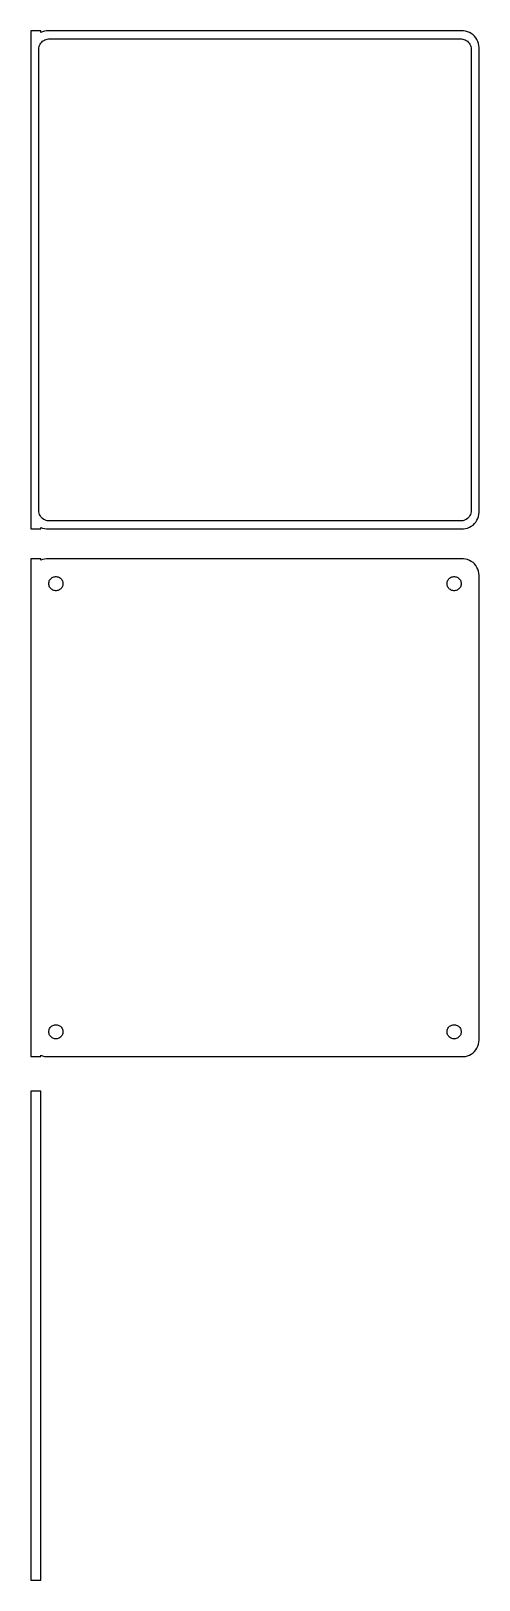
# Model space of a CAD drawing. Header units: metres. Extents: x -68 to 68, y 85 to 552.
import ezdxf

# ---------------------------------------------------------------- set-up
doc = ezdxf.new("R2010")
doc.units = ezdxf.units.M

msp = doc.modelspace()

# ---------------------------------------------------------------- linework, layer by layer
for p, q in [((-64.5, 551.99), (-67.5, 551.99)), ((-67.5, 551.99), (-67.5, 402.01)), ((-64.5, 551.575), (-64.5, 551.99)), ((-64.0451, 551.755), (-64.5, 551.575)), ((-63.4369, 551.911), (-64.0451, 551.755)), ((-62.8139, 551.99), (-63.4369, 551.911)), ((62.8139, 551.99), (-62.8139, 551.99)), ((63.4369, 551.911), (62.8139, 551.99)), ((64.0451, 551.755), (63.4369, 551.911)), ((64.6289, 551.524), (64.0451, 551.755)), ((65.1791, 551.222), (64.6289, 551.524)), ((65.6871, 550.853), (65.1791, 551.222)), ((66.1448, 550.423), (65.6871, 550.853)), ((-65.1129, 546.5), (-65.0884, 546.89)), ((-65.1129, 407.5), (-65.1129, 546.5)), ((-65.0884, 546.89), (-65.0151, 547.274)), ((-65.0151, 547.274), (-64.8943, 547.646)), ((-64.8943, 547.646), (-64.7279, 548)), ((-64.7279, 548), (-64.5184, 548.33)), ((-64.5184, 548.33), (-64.2692, 548.631)), ((-64.2692, 548.631), (-63.9842, 548.899)), ((-63.9842, 548.899), (-63.668, 549.128)), ((-63.668, 549.128), (-63.3254, 549.317)), ((-63.3254, 549.317), (-62.9619, 549.461)), ((-62.9619, 549.461), (-62.5833, 549.558)), ((-62.5833, 549.558), (-62.1954, 549.607)), ((-62.1954, 549.607), (62.1954, 549.607)), ((62.1954, 549.607), (62.5833, 549.558)), ((62.5833, 549.558), (62.9619, 549.461)), ((62.9619, 549.461), (63.3254, 549.317)), ((63.3254, 549.317), (63.668, 549.128)), ((63.668, 549.128), (63.9842, 548.899)), ((63.9842, 548.899), (64.2692, 548.631)), ((64.2692, 548.631), (64.5184, 548.33)), ((64.5184, 548.33), (64.7279, 548)), ((64.7279, 548), (64.8943, 547.646)), ((64.8943, 547.646), (65.0151, 547.274)), ((65.0151, 547.274), (65.0884, 546.89)), ((65.0884, 546.89), (65.1129, 546.5)), ((65.1129, 546.5), (65.1129, 407.5)), ((66.5451, 549.939), (66.1448, 550.423)), ((66.8815, 549.409), (66.5451, 549.939)), ((67.1489, 548.841), (66.8815, 549.409)), ((67.3429, 548.243), (67.1489, 548.841)), ((67.4606, 547.627), (67.3429, 548.243)), ((67.5, 547), (67.4606, 547.627)), ((67.5, 407), (67.5, 547)), ((-65.0884, 407.11), (-65.1129, 407.5)), ((-65.0151, 406.726), (-65.0884, 407.11)), ((-64.8943, 406.354), (-65.0151, 406.726)), ((-64.7279, 406), (-64.8943, 406.354)), ((-64.5184, 405.67), (-64.7279, 406)), ((64.7279, 406), (64.5184, 405.67)), ((64.8943, 406.354), (64.7279, 406)), ((65.0151, 406.726), (64.8943, 406.354)), ((65.0884, 407.11), (65.0151, 406.726)), ((65.1129, 407.5), (65.0884, 407.11)), ((67.3429, 405.757), (67.4606, 406.373)), ((67.4606, 406.373), (67.5, 407)), ((-67.5, 402.01), (-64.5, 402.01)), ((-64.2692, 405.369), (-64.5184, 405.67)), ((-64.5, 402.425), (-64.0451, 402.245)), ((-64.5, 402.01), (-64.5, 402.425)), ((-63.9842, 405.101), (-64.2692, 405.369)), ((-64.0451, 402.245), (-63.4369, 402.089)), ((-63.668, 404.872), (-63.9842, 405.101)), ((-63.3254, 404.683), (-63.668, 404.872)), ((-63.4369, 402.089), (-62.8139, 402.01)), ((-62.9619, 404.539), (-63.3254, 404.683)), ((-62.5833, 404.442), (-62.9619, 404.539)), ((-62.8139, 402.01), (62.8139, 402.01)), ((-62.1954, 404.393), (-62.5833, 404.442)), ((62.1954, 404.393), (-62.1954, 404.393)), ((62.5833, 404.442), (62.1954, 404.393)), ((62.9619, 404.539), (62.5833, 404.442)), ((62.8139, 402.01), (63.4369, 402.089)), ((63.3254, 404.683), (62.9619, 404.539)), ((63.668, 404.872), (63.3254, 404.683)), ((63.4369, 402.089), (64.0451, 402.245)), ((63.9842, 405.101), (63.668, 404.872)), ((64.2692, 405.369), (63.9842, 405.101)), ((64.0451, 402.245), (64.6289, 402.476)), ((64.5184, 405.67), (64.2692, 405.369)), ((64.6289, 402.476), (65.1791, 402.778)), ((65.1791, 402.778), (65.6871, 403.147)), ((65.6871, 403.147), (66.1448, 403.577)), ((66.1448, 403.577), (66.5451, 404.061)), ((66.5451, 404.061), (66.8815, 404.591)), ((66.8815, 404.591), (67.1489, 405.159)), ((67.1489, 405.159), (67.3429, 405.757)), ((-64.5, 392.979), (-67.5, 392.979)), ((-67.5, 392.979), (-67.5, 243.021)), ((-64.5, 392.575), (-64.5, 392.979)), ((-64.0451, 392.755), (-64.5, 392.575)), ((-63.4369, 392.911), (-64.0451, 392.755)), ((-62.8139, 392.99), (-63.4369, 392.911)), ((62.8139, 392.99), (-62.8139, 392.99)), ((63.4369, 392.911), (62.8139, 392.99)), ((64.0451, 392.755), (63.4369, 392.911)), ((64.6289, 392.524), (64.0451, 392.755)), ((65.1791, 392.222), (64.6289, 392.524)), ((65.6871, 391.853), (65.1791, 392.222)), ((-61.1441, 387.303), (-60.9092, 387.432)), ((-60.9092, 387.432), (-60.6598, 387.531)), ((-60.6598, 387.531), (-60.4001, 387.597)), ((-60.4001, 387.597), (-60.1341, 387.631)), ((-60.1341, 387.631), (-59.8659, 387.631)), ((-59.8659, 387.631), (-59.5999, 387.597)), ((-59.5999, 387.597), (-59.3401, 387.531)), ((-59.3401, 387.531), (-59.0908, 387.432)), ((-59.0908, 387.432), (-58.8559, 387.303)), ((58.8559, 387.303), (59.0908, 387.432)), ((59.0908, 387.432), (59.3401, 387.531)), ((59.3401, 387.531), (59.5999, 387.597)), ((59.5999, 387.597), (59.8659, 387.631)), ((59.8659, 387.631), (60.1341, 387.631)), ((60.1341, 387.631), (60.4001, 387.597)), ((60.4001, 387.597), (60.6598, 387.531)), ((60.6598, 387.531), (60.9092, 387.432)), ((60.9092, 387.432), (61.1441, 387.303)), ((66.1448, 391.423), (65.6871, 391.853)), ((66.5451, 390.939), (66.1448, 391.423)), ((66.8815, 390.409), (66.5451, 390.939)), ((67.1489, 389.841), (66.8815, 390.409)), ((67.3429, 389.243), (67.1489, 389.841)), ((67.4606, 388.627), (67.3429, 389.243)), ((67.5, 388), (67.4606, 388.627)), ((67.5, 248), (67.5, 388)), ((-62.1353, 385.5), (-62.1185, 385.768)), ((-62.1185, 385.232), (-62.1353, 385.5)), ((-62.1185, 385.768), (-62.0682, 386.031)), ((-62.0682, 384.969), (-62.1185, 385.232)), ((-62.0682, 386.031), (-61.9853, 386.286)), ((-61.9853, 384.714), (-62.0682, 384.969)), ((-61.9853, 386.286), (-61.8712, 386.529)), ((-61.8712, 384.471), (-61.9853, 384.714)), ((-61.8712, 386.529), (-61.7275, 386.755)), ((-61.7275, 384.245), (-61.8712, 384.471)), ((-61.7275, 386.755), (-61.5565, 386.962)), ((-61.5565, 384.038), (-61.7275, 384.245)), ((-61.5565, 386.962), (-61.3611, 387.145)), ((-61.3611, 383.855), (-61.5565, 384.038)), ((-61.3611, 387.145), (-61.1441, 387.303)), ((-61.1441, 383.697), (-61.3611, 383.855)), ((-60.9092, 383.568), (-61.1441, 383.697)), ((-60.6598, 383.469), (-60.9092, 383.568)), ((-60.4001, 383.403), (-60.6598, 383.469)), ((-60.1341, 383.369), (-60.4001, 383.403)), ((-59.8659, 383.369), (-60.1341, 383.369)), ((-59.5999, 383.403), (-59.8659, 383.369)), ((-59.3401, 383.469), (-59.5999, 383.403)), ((-59.0908, 383.568), (-59.3401, 383.469)), ((-58.8559, 383.697), (-59.0908, 383.568)), ((-58.8559, 387.303), (-58.6389, 387.145)), ((-58.6389, 383.855), (-58.8559, 383.697)), ((-58.6389, 387.145), (-58.4434, 386.962)), ((-58.4434, 384.038), (-58.6389, 383.855)), ((-58.4434, 386.962), (-58.2725, 386.755)), ((-58.2725, 384.245), (-58.4434, 384.038)), ((-58.2725, 386.755), (-58.1288, 386.529)), ((-58.1288, 384.471), (-58.2725, 384.245)), ((-58.1288, 386.529), (-58.0146, 386.286)), ((-58.0146, 384.714), (-58.1288, 384.471)), ((-58.0146, 386.286), (-57.9318, 386.031)), ((-57.9318, 384.969), (-58.0146, 384.714)), ((-57.9318, 386.031), (-57.8815, 385.768)), ((-57.8815, 385.232), (-57.9318, 384.969)), ((-57.8815, 385.768), (-57.8647, 385.5)), ((-57.8647, 385.5), (-57.8815, 385.232)), ((57.8647, 385.5), (57.8815, 385.768)), ((57.8815, 385.232), (57.8647, 385.5)), ((57.8815, 385.768), (57.9318, 386.031)), ((57.9318, 384.969), (57.8815, 385.232)), ((57.9318, 386.031), (58.0146, 386.286)), ((58.0146, 384.714), (57.9318, 384.969)), ((58.0146, 386.286), (58.1288, 386.529)), ((58.1288, 384.471), (58.0146, 384.714)), ((58.1288, 386.529), (58.2725, 386.755)), ((58.2725, 384.245), (58.1288, 384.471)), ((58.2725, 386.755), (58.4434, 386.962)), ((58.4434, 384.038), (58.2725, 384.245)), ((58.4434, 386.962), (58.6389, 387.145)), ((58.6389, 383.855), (58.4434, 384.038)), ((58.6389, 387.145), (58.8559, 387.303)), ((58.8559, 383.697), (58.6389, 383.855)), ((59.0908, 383.568), (58.8559, 383.697)), ((59.3401, 383.469), (59.0908, 383.568)), ((59.5999, 383.403), (59.3401, 383.469)), ((59.8659, 383.369), (59.5999, 383.403)), ((60.1341, 383.369), (59.8659, 383.369)), ((60.4001, 383.403), (60.1341, 383.369)), ((60.6598, 383.469), (60.4001, 383.403)), ((60.9092, 383.568), (60.6598, 383.469)), ((61.1441, 383.697), (60.9092, 383.568)), ((61.1441, 387.303), (61.3611, 387.145)), ((61.3611, 383.855), (61.1441, 383.697)), ((61.3611, 387.145), (61.5565, 386.962)), ((61.5565, 384.038), (61.3611, 383.855)), ((61.5565, 386.962), (61.7275, 386.755)), ((61.7275, 384.245), (61.5565, 384.038)), ((61.7275, 386.755), (61.8712, 386.529)), ((61.8712, 384.471), (61.7275, 384.245)), ((61.8712, 386.529), (61.9853, 386.286)), ((61.9853, 384.714), (61.8712, 384.471)), ((61.9853, 386.286), (62.0682, 386.031)), ((62.0682, 384.969), (61.9853, 384.714)), ((62.0682, 386.031), (62.1185, 385.768)), ((62.1185, 385.232), (62.0682, 384.969)), ((62.1185, 385.768), (62.1353, 385.5)), ((62.1353, 385.5), (62.1185, 385.232)), ((-61.5565, 251.962), (-61.3611, 252.145)), ((-61.3611, 252.145), (-61.1441, 252.303)), ((-61.1441, 252.303), (-60.9092, 252.432)), ((-60.9092, 252.432), (-60.6598, 252.531)), ((-60.6598, 252.531), (-60.4001, 252.597)), ((-60.4001, 252.597), (-60.1341, 252.631)), ((-60.1341, 252.631), (-59.8659, 252.631)), ((-59.8659, 252.631), (-59.5999, 252.597)), ((-59.5999, 252.597), (-59.3401, 252.531)), ((-59.3401, 252.531), (-59.0908, 252.432)), ((-59.0908, 252.432), (-58.8559, 252.303)), ((-58.8559, 252.303), (-58.6389, 252.145)), ((-58.6389, 252.145), (-58.4434, 251.962)), ((58.4434, 251.962), (58.6389, 252.145)), ((58.6389, 252.145), (58.8559, 252.303)), ((58.8559, 252.303), (59.0908, 252.432)), ((59.0908, 252.432), (59.3401, 252.531)), ((59.3401, 252.531), (59.5999, 252.597)), ((59.5999, 252.597), (59.8659, 252.631)), ((59.8659, 252.631), (60.1341, 252.631)), ((60.1341, 252.631), (60.4001, 252.597)), ((60.4001, 252.597), (60.6598, 252.531)), ((60.6598, 252.531), (60.9092, 252.432)), ((60.9092, 252.432), (61.1441, 252.303)), ((61.1441, 252.303), (61.3611, 252.145)), ((61.3611, 252.145), (61.5565, 251.962)), ((-62.1353, 250.5), (-62.1185, 250.768)), ((-62.1185, 250.232), (-62.1353, 250.5)), ((-62.1185, 250.768), (-62.0682, 251.031)), ((-62.0682, 249.969), (-62.1185, 250.232)), ((-62.0682, 251.031), (-61.9853, 251.286)), ((-61.9853, 249.714), (-62.0682, 249.969)), ((-61.9853, 251.286), (-61.8712, 251.529)), ((-61.8712, 249.471), (-61.9853, 249.714)), ((-61.8712, 251.529), (-61.7275, 251.755)), ((-61.7275, 249.245), (-61.8712, 249.471)), ((-61.7275, 251.755), (-61.5565, 251.962)), ((-61.5565, 249.038), (-61.7275, 249.245)), ((-61.3611, 248.855), (-61.5565, 249.038)), ((-61.1441, 248.697), (-61.3611, 248.855)), ((-60.9092, 248.568), (-61.1441, 248.697)), ((-60.6598, 248.469), (-60.9092, 248.568)), ((-60.4001, 248.403), (-60.6598, 248.469)), ((-60.1341, 248.369), (-60.4001, 248.403)), ((-59.8659, 248.369), (-60.1341, 248.369)), ((-59.5999, 248.403), (-59.8659, 248.369)), ((-59.3401, 248.469), (-59.5999, 248.403)), ((-59.0908, 248.568), (-59.3401, 248.469)), ((-58.8559, 248.697), (-59.0908, 248.568)), ((-58.6389, 248.855), (-58.8559, 248.697)), ((-58.4434, 249.038), (-58.6389, 248.855)), ((-58.4434, 251.962), (-58.2725, 251.755)), ((-58.2725, 249.245), (-58.4434, 249.038)), ((-58.2725, 251.755), (-58.1288, 251.529)), ((-58.1288, 249.471), (-58.2725, 249.245)), ((-58.1288, 251.529), (-58.0146, 251.286)), ((-58.0146, 249.714), (-58.1288, 249.471)), ((-58.0146, 251.286), (-57.9318, 251.031)), ((-57.9318, 249.969), (-58.0146, 249.714)), ((-57.9318, 251.031), (-57.8815, 250.768)), ((-57.8815, 250.232), (-57.9318, 249.969)), ((-57.8815, 250.768), (-57.8647, 250.5)), ((-57.8647, 250.5), (-57.8815, 250.232)), ((57.8647, 250.5), (57.8815, 250.768)), ((57.8815, 250.232), (57.8647, 250.5)), ((57.8815, 250.768), (57.9318, 251.031)), ((57.9318, 249.969), (57.8815, 250.232)), ((57.9318, 251.031), (58.0146, 251.286)), ((58.0146, 249.714), (57.9318, 249.969)), ((58.0146, 251.286), (58.1288, 251.529)), ((58.1288, 249.471), (58.0146, 249.714)), ((58.1288, 251.529), (58.2725, 251.755)), ((58.2725, 249.245), (58.1288, 249.471)), ((58.2725, 251.755), (58.4434, 251.962)), ((58.4434, 249.038), (58.2725, 249.245)), ((58.6389, 248.855), (58.4434, 249.038)), ((58.8559, 248.697), (58.6389, 248.855)), ((59.0908, 248.568), (58.8559, 248.697)), ((59.3401, 248.469), (59.0908, 248.568)), ((59.5999, 248.403), (59.3401, 248.469)), ((59.8659, 248.369), (59.5999, 248.403)), ((60.1341, 248.369), (59.8659, 248.369)), ((60.4001, 248.403), (60.1341, 248.369)), ((60.6598, 248.469), (60.4001, 248.403)), ((60.9092, 248.568), (60.6598, 248.469)), ((61.1441, 248.697), (60.9092, 248.568)), ((61.3611, 248.855), (61.1441, 248.697)), ((61.5565, 249.038), (61.3611, 248.855)), ((61.5565, 251.962), (61.7275, 251.755)), ((61.7275, 249.245), (61.5565, 249.038)), ((61.7275, 251.755), (61.8712, 251.529)), ((61.8712, 249.471), (61.7275, 249.245)), ((61.8712, 251.529), (61.9853, 251.286)), ((61.9853, 249.714), (61.8712, 249.471)), ((61.9853, 251.286), (62.0682, 251.031)), ((62.0682, 249.969), (61.9853, 249.714)), ((62.0682, 251.031), (62.1185, 250.768)), ((62.1185, 250.232), (62.0682, 249.969)), ((62.1185, 250.768), (62.1353, 250.5)), ((62.1353, 250.5), (62.1185, 250.232)), ((67.3429, 246.757), (67.4606, 247.373)), ((67.4606, 247.373), (67.5, 248)), ((-67.5, 243.021), (-64.5, 243.021)), ((-64.5, 243.021), (-64.5, 243.425)), ((-64.5, 243.425), (-64.0451, 243.245)), ((-64.0451, 243.245), (-63.4369, 243.089)), ((-63.4369, 243.089), (-62.8139, 243.01)), ((-62.8139, 243.01), (62.8139, 243.01)), ((62.8139, 243.01), (63.4369, 243.089)), ((63.4369, 243.089), (64.0451, 243.245)), ((64.0451, 243.245), (64.6289, 243.476)), ((64.6289, 243.476), (65.1791, 243.778)), ((65.1791, 243.778), (65.6871, 244.147)), ((65.6871, 244.147), (66.1448, 244.577)), ((66.1448, 244.577), (66.5451, 245.061)), ((66.5451, 245.061), (66.8815, 245.591)), ((66.8815, 245.591), (67.1489, 246.159)), ((67.1489, 246.159), (67.3429, 246.757)), ((-64.5, 232.653), (-67.5, 232.653)), ((-67.5, 232.653), (-67.5, 85.3474)), ((-64.5, 85.3474), (-64.5, 232.653)), ((-67.5, 85.3474), (-64.5, 85.3474))]:
    msp.add_line(p, q)

doc.saveas('drawing.dxf')
